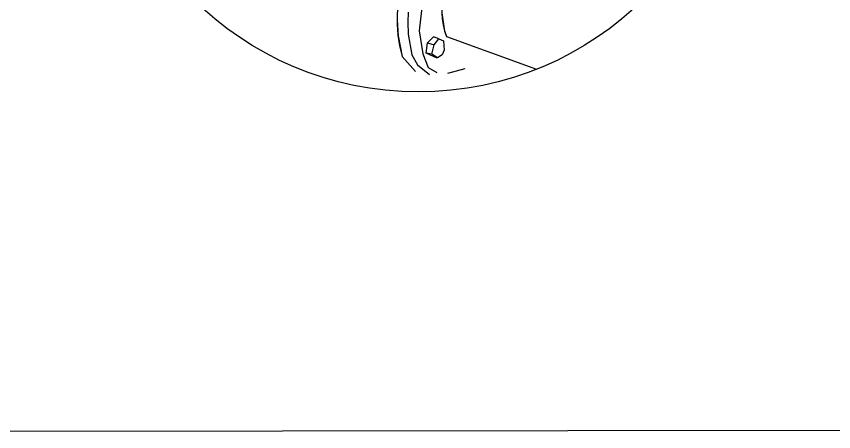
# Model space of a CAD drawing. Header units: inches. Extents: x 1824 to 2531, y 1185 to 2290.
# Drawn here: x 1986.57 to 2022.67, y 1632.51 to 1650.86 of the extents above; entities that cross this region are included whole.
import ezdxf

# ---------------------------------------------------------------- set-up
doc = ezdxf.new("R2010")
doc.units = ezdxf.units.IN
doc.header["$MEASUREMENT"] = 0

msp = doc.modelspace()

# ---------------------------------------------------------------- linework, layer by layer
at = {"lineweight": 25}
for p, q in [((2004.514, 1651.505), (2004.362, 1650.225)), ((2003.395, 1651.011), (2003.388, 1650.713)), ((2003.877, 1651.053), (2003.86, 1650.611)), ((2005.371, 1651.022), (2005.486, 1650.21)), ((2003.388, 1650.713), (2003.43, 1650.005)), ((2003.86, 1650.611), (2003.886, 1650.071)), ((2004.362, 1650.225), (2004.52, 1649.199)), ((2005.486, 1650.21), (2005.569, 1649.966)), ((2003.43, 1650.005), (2003.612, 1649.09)), ((2003.886, 1650.071), (2004.046, 1649.168)), ((2004.998, 1649.949), (2004.731, 1649.684)), ((2005.235, 1649.87), (2004.998, 1649.949)), ((2005.031, 1649.607), (2005.235, 1649.87)), ((2005.235, 1649.87), (2005.438, 1649.782)), ((2005.569, 1649.966), (2009.547, 1648.521)), ((2004.67, 1649.234), (2004.731, 1649.684)), ((2004.731, 1649.684), (2005.031, 1649.607)), ((2004.929, 1649.185), (2005.031, 1649.607)), ((2005.438, 1649.782), (2005.469, 1649.374)), ((2003.612, 1649.09), (2004.206, 1648.422)), ((2003.612, 1649.09), (2003.612, 1649.09)), ((2003.612, 1649.09), (2003.612, 1649.09)), ((2004.046, 1649.168), (2004.286, 1648.717)), ((2004.52, 1649.199), (2004.76, 1648.608)), ((2005.161, 1649.014), (2004.67, 1649.234)), ((2004.929, 1649.185), (2004.67, 1649.234)), ((2005.177, 1649.024), (2004.929, 1649.185)), ((2005.381, 1649.156), (2005.177, 1649.024)), ((2005.469, 1649.374), (2005.381, 1649.156)), ((2004.286, 1648.717), (2004.815, 1648.297)), ((2004.76, 1648.608), (2005.145, 1648.378)), ((2005.634, 1648.355), (2006.402, 1648.564))]:
    msp.add_line(p, q, dxfattribs=at)
at = {"color": 3}
msp.add_line((2028.731, 1632.557), (1973.142, 1632.507), dxfattribs=at)
at = {"lineweight": 25}
msp.add_circle((2004.325, 1661.656), 14.135, dxfattribs=at)
for centre, radius, start, end in [((2009.363, 1650.713), 5.975, 123.9599, 195.7578), ((2008.278, 1651.022), 2.907, 117.5536, 201.3029)]:
    msp.add_arc(centre, radius, start, end, dxfattribs=at)

doc.saveas('drawing.dxf')
